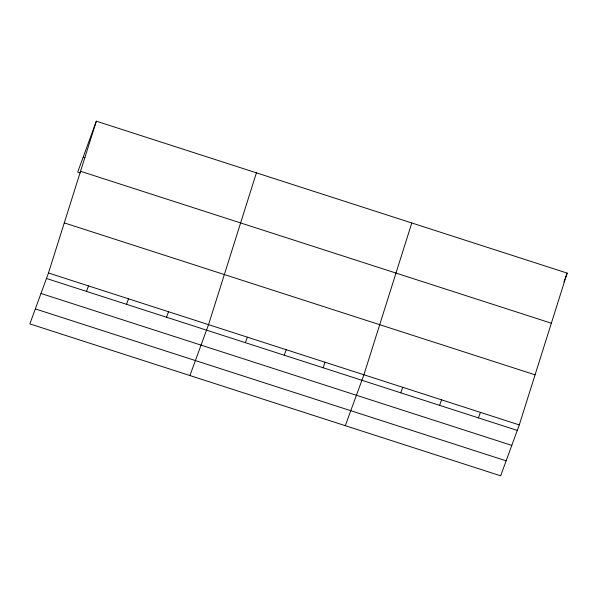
<?xml version="1.0" encoding="UTF-8"?>
<svg xmlns="http://www.w3.org/2000/svg" width="597" height="597" viewBox="0 0 597 597"><rect width="100%" height="100%" fill="white"/><g stroke="black" fill="none" stroke-linecap="round" stroke-linejoin="round"><path stroke-width="0.9" d="M48.476 272.993L96.341 121.184L567.15 273.105L519.286 424.915L500.659 475.816L29.85 323.895L48.476 272.993L519.286 424.915M256.419 172.839L208.547 324.649L189.921 375.543M411.781 222.972L363.916 374.782L345.29 425.683M96.341 121.184L77.714 172.085L80.326 172.921M86.483 291.403L88.498 285.911M126.504 304.313L128.512 298.821M166.518 317.231L168.533 311.738M245.382 342.678L247.389 337.186M284.224 355.208L286.232 349.715M323.067 367.745L325.074 362.252M400.751 392.811L402.759 387.319M439.586 405.341L441.601 399.848M478.428 417.878L480.443 412.385M563.919 281.926L564.837 279.433M565.143 278.598L567.15 273.105M83.199 157.101L84.938 157.66M80.55 171.279L551.352 323.208M64.275 222.897L535.076 374.819M46.469 278.486L517.271 430.407M40.984 293.47L511.786 445.392M35.335 308.91L506.137 460.832"/></g></svg>
